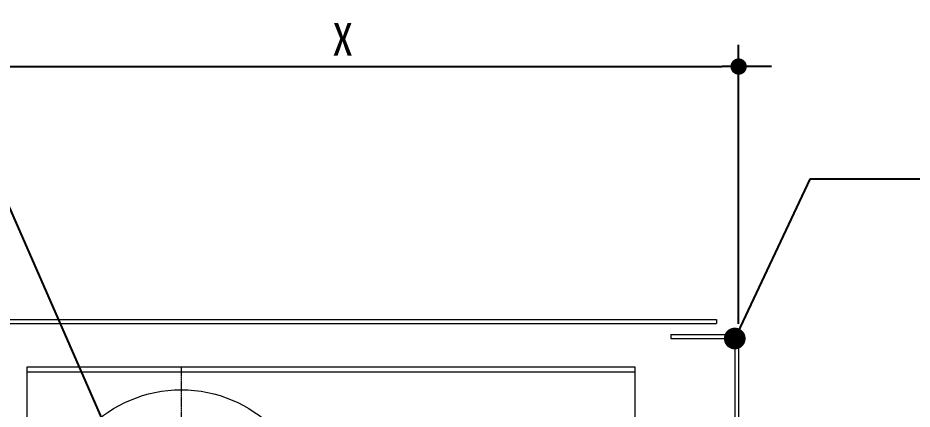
# Model space of a CAD drawing. Header units: millimetres. Extents: x -6941 to 136681, y 2065 to 58366.
# Drawn here: x 130599 to 132650, y 11619 to 12517 of the extents above; entities that cross this region are included whole.
import ezdxf

# ---------------------------------------------------------------- set-up
doc = ezdxf.new("R2010")
doc.units = ezdxf.units.MM
doc.header["$LTSCALE"] = 4
doc.header["$MEASUREMENT"] = 0
doc.linetypes.add('CENTER', pattern=[2, 1.25, -0.25, 0.25, -0.25])
doc.linetypes.add('CENTER2', pattern=[1.125, 0.75, -0.125, 0.125, -0.125])
doc.layers.get('0').update_dxf_attribs({"linetype": 'CONTINUOUS'})
doc.layers.get('DEFPOINTS').update_dxf_attribs({"linetype": 'CONTINUOUS'})
for name, color, linetype in [('A-DIMS', 7, 'CONTINUOUS'), ('BL-L1', 6, 'CONTINUOUS'), ('CENTER', 1, 'CENTER')]:
    doc.layers.add(name, color=color, linetype=linetype)
doc.layers.add('DJ', color=7, linetype='CONTINUOUS', lineweight=5)
doc.styles.add('HY울릉도L', font='')
doc.styles.add('돋움체', font='')
doc.styles.get('HY울릉도L').set_extended_font_data('DotumChe')
doc.styles.get('돋움체').set_extended_font_data('DotumChe')
doc.dimstyles.new('CDIM', dxfattribs={"dimtxt": 3, "dimasz": 1.5, "dimexe": 2, "dimexo": 1, "dimgap": 1, "dimtad": 1, "dimdec": 0, "dimrnd": 0.5, "dimzin": 0, "dimdsep": 32, "dimlunit": 6, "dimtxsty": 'HY울릉도L', "dimblk1": '_CIDOT', "dimblk2": '_CIDOT', "dimsah": 1, "dimcen": 5.5, "dimclrd": 2, "dimclre": 2, "dimclrt": 7, "dimadec": 0, "dimazin": 0, "dimtfac": 1, "dimtdec": 0, "dimtix": 1, "dimtmove": 2, "dimatfit": 1, "dimldrblk": '_CIDOT', "dimfxl": 1, "dimtolj": 1, "dimtzin": 0, "dimlwd": -1, "dimarcsym": 0})

# ---------------------------------------------------------------- blocks, each defined once
blk = doc.blocks.new('_CIDOT')
at = {"color": 0, "linetype": 'ByBlock'}
blk.add_line((2, 0), (-1, 0), dxfattribs=at)
at = {"color": 0, "linetype": 'ByBlock', "const_width": 0.5}
blk.add_lwpolyline([(-0.25, 0, 1), (0.25, 0, 1)], format="xyb", close=True, dxfattribs=at)
blk = doc.blocks.new('*D170')
at = {"layer": 'A-DIMS', "lineweight": -2, "transparency": 16777216}
for p, q in [((130435.7, 11815.1), (130435.7, 12455.7)), ((132252.2, 11815), (132252.2, 12455.7))]:
    blk.add_line(p, q, dxfattribs=at)
at = {"layer": 'A-DIMS', "transparency": 16777216}
blk.add_line((130473.2, 12405.7), (132214.7, 12405.7), dxfattribs=at)
at = {"layer": 'DEFPOINTS', "color": 0, "transparency": 16777216}
for p in [(132252.2, 12405.7), (130435.7, 11790.1), (132252.2, 11790)]:
    blk.add_point(p, dxfattribs=at)
at = {"layer": 'A-DIMS', "transparency": 16777216, "xscale": 37.5, "yscale": 37.5, "zscale": 37.5, "rotation": 180}
blk.add_blockref('_CIDOT', (130435.7, 12405.7), dxfattribs=at)
at = {"layer": 'A-DIMS', "transparency": 16777216, "xscale": 37.5, "yscale": 37.5, "zscale": 37.5}
blk.add_blockref('_CIDOT', (132252.2, 12405.7), dxfattribs=at)
at = {"layer": 'A-DIMS', "color": 3, "transparency": 16777216, "insert": (131343.9, 12468.2), "char_height": 75, "attachment_point": 5, "style": '돋움체'}
blk.add_mtext('\\A1;X', dxfattribs=at)

msp = doc.modelspace()

# ---------------------------------------------------------------- linework, layer by layer
at = {"linetype": 'Continuous'}
for p, q in [((132415.38, 12147.04), (132243.31, 11781.22)), ((132707.09, 12147.04), (132415.38, 12147.04)), ((130554.54, 12137.26), (130849.97, 11463.57))]:
    msp.add_line(p, q, dxfattribs=at)
at = {"linetype": 'Continuous', "const_width": 24.9}
msp.add_lwpolyline([(132230.87, 11781.22, 1), (132255.76, 11781.22, 1)], format="xyb", close=True, dxfattribs=at)
at = {"layer": 'BL-L1', "lineweight": 9}
msp.add_circle((130973.49, 11364.24), 299.32, dxfattribs=at)
at = {"layer": 'CENTER', "linetype": 'CENTER2', "lineweight": 9}
msp.add_line((130973.49, 11715.7), (130973.49, 10988.89), dxfattribs=at)
at = {"layer": 'DJ', "color": 6}
for p, q in [((130519.46, 11824.56), (132201.33, 11824.56)), ((132201.33, 11824.56), (132201.33, 11815.71)), ((130519.46, 11815.71), (132201.33, 11815.71)), ((132096.45, 11790.08), (132252.17, 11790.08)), ((132096.45, 11790.08), (132096.45, 11781.22)), ((132096.45, 11781.22), (132243.31, 11781.22)), ((132243.31, 11781.22), (132243.31, 11539.4)), ((132252.17, 11790.08), (132252.17, 11530.55)), ((130619.9, 11716.16), (132014.08, 11716.16)), ((130619.9, 11716.16), (130758.02, 11716.16)), ((130619.9, 10902.88), (130619.9, 11716.16)), ((130830.31, 11716.16), (132014.08, 11716.16)), ((130830.31, 11716.16), (132014.08, 11716.16)), ((132014.08, 11716.16), (132014.08, 10902.88)), ((130619.9, 11704.54), (132014.08, 11704.54))]:
    msp.add_line(p, q, dxfattribs=at)

# ---------------------------------------------------------------- dimensions: what is measured, and where the dimension line sits
at = {"layer": 'A-DIMS'}
dim = msp.add_linear_dim(base=(132252.17, 12405.68), p1=(130435.72, 11790.08), p2=(132252.17, 11789.98), text='X', dimstyle='CDIM', override={"dimscale": 25, "dimtxsty": '돋움체', "dimclrd": 256, "dimclre": 256, "dimclrt": 3}, dxfattribs=at)
dim.commit()
dim.dimension.update_dxf_attribs({"geometry": '*D170', "text_midpoint": (131343.94, 12468.23)})

doc.saveas('drawing.dxf')
